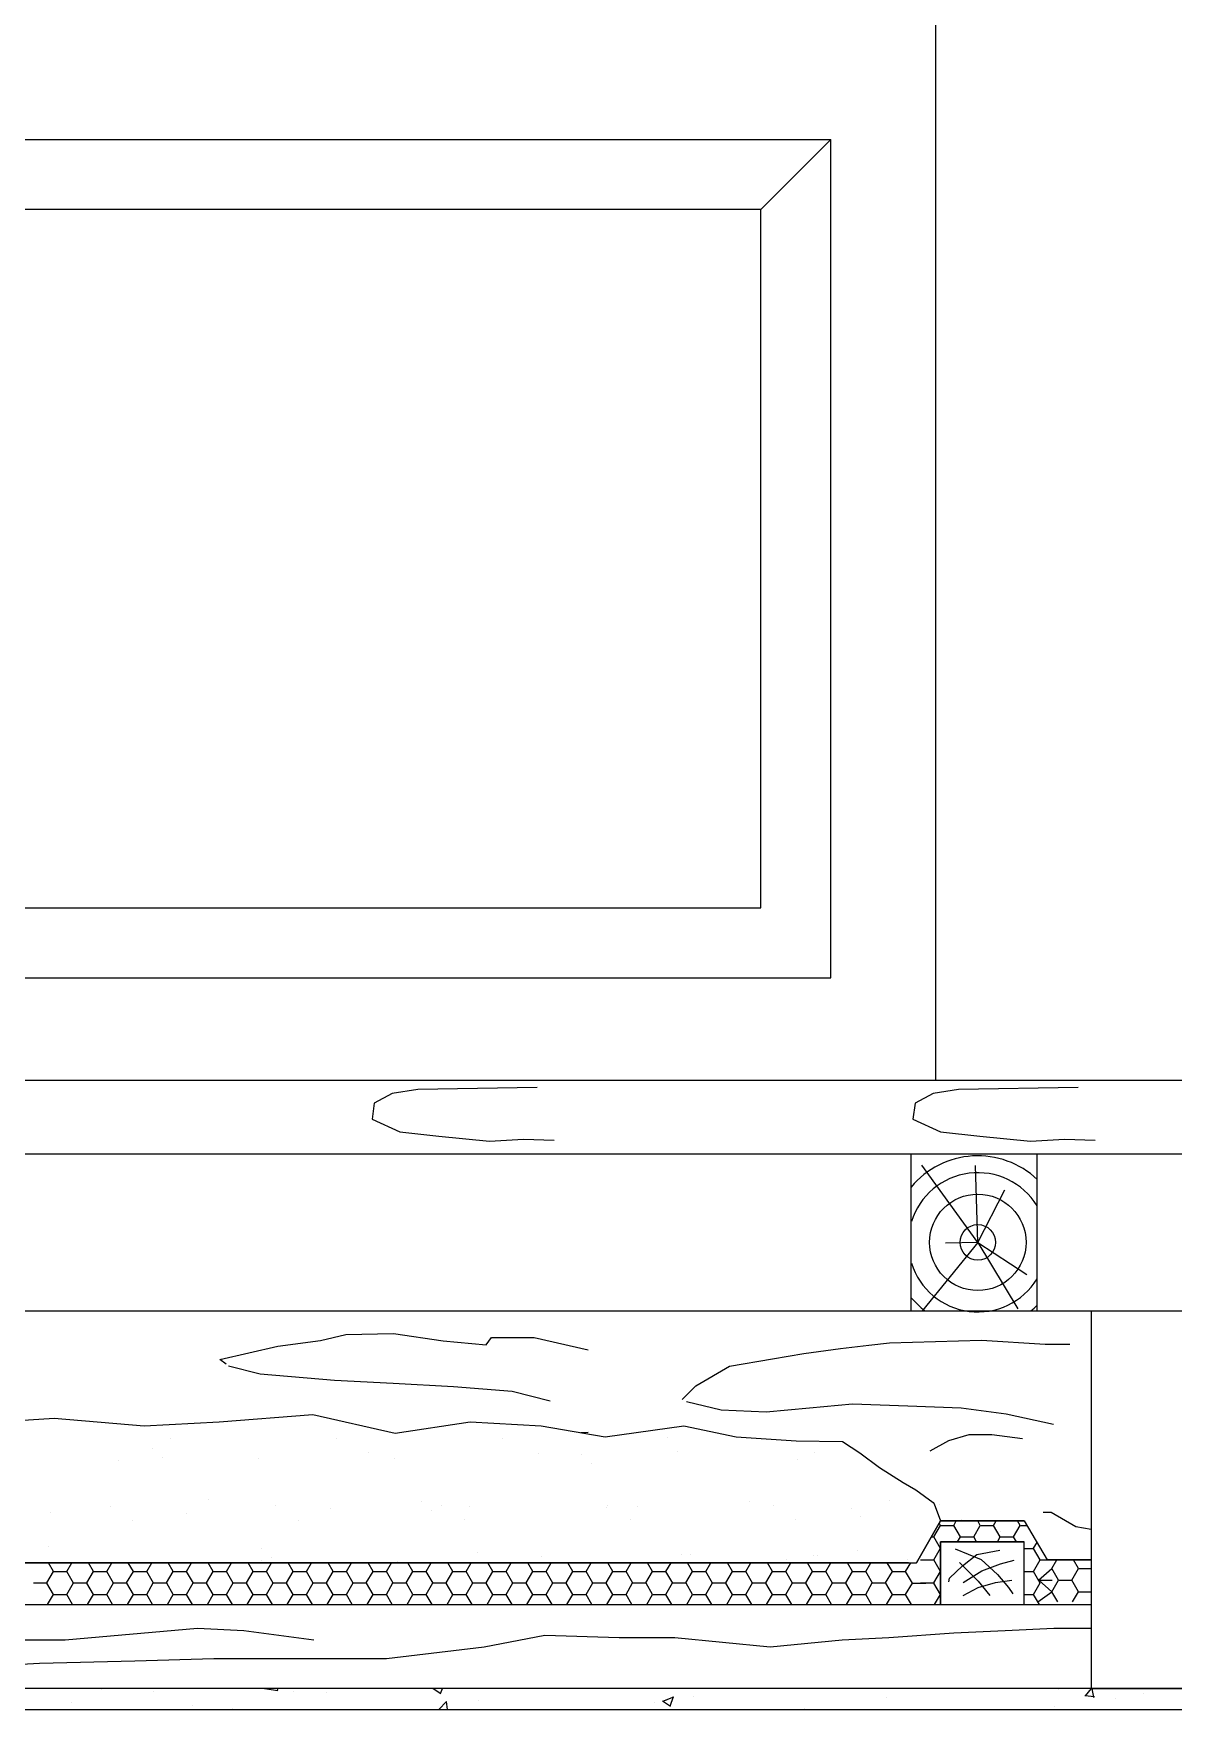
# Model space of a CAD drawing. Header units: millimetres. Extents: x 84778 to 227326, y -44398 to 146312.
# Drawn here: x 195940 to 197027, y -2601 to -1003 of the extents above; entities that cross this region are included whole.
import ezdxf

# ---------------------------------------------------------------- set-up
doc = ezdxf.new("R2010")
doc.units = ezdxf.units.MM
doc.header["$LTSCALE"] = 10
doc.layers.add('Тонкая', color=7, linetype='Continuous', lineweight=25)

msp = doc.modelspace()

# ---------------------------------------------------------------- linework, layer by layer
for p, q in [((196800.1, 2000.6), (196800.1, -2001.4)), ((195301.6, -1104.3), (196700.2, -1104.3)), ((196633.6, -1170.9), (196700.2, -1104.3)), ((196700.2, -1903.5), (196700.2, -1104.3)), ((196633.6, -1170.9), (195368.2, -1170.9)), ((196633.6, -1836.9), (196633.6, -1170.9)), ((195368.2, -1836.9), (196633.6, -1836.9)), ((195301.6, -1903.5), (196700.2, -1903.5))]:
    msp.add_line(p, q)
at = {"layer": 'Тонкая', "ltscale": 50}
for p, q in [((190671.6, -2001.4), (197791.6, -2001.4)), ((197071.6, -2221.4), (192031, -2221.4)), ((197071.6, -2581.4), (192031, -2581.4)), ((189451.6, -2601.4), (197071.6, -2601.4))]:
    msp.add_line(p, q, dxfattribs=at)
at = {"layer": 'Тонкая', "linetype": 'Continuous', "ltscale": 1000}
for p, q in [((196306.3, -2010.1), (196282, -2014.1)), ((196420.3, -2008.1), (196306.3, -2010.1)), ((196822.1, -2010.1), (196797.9, -2014.1)), ((196936.2, -2008.1), (196822.1, -2010.1)), ((196264.9, -2023.2), (196262.9, -2038.3)), ((196282, -2014.1), (196264.9, -2023.2)), ((196780.7, -2023.2), (196778.7, -2038.3)), ((196797.9, -2014.1), (196780.7, -2023.2)), ((196262.9, -2038.3), (196289.1, -2050.4)), ((196778.7, -2038.3), (196805, -2050.4)), ((196289.1, -2050.4), (196326.5, -2054.5)), ((196326.5, -2054.5), (196374.9, -2059.5)), ((196374.9, -2059.5), (196407.2, -2057.5)), ((196407.2, -2057.5), (196436.5, -2058.5)), ((196805, -2050.4), (196842.3, -2054.5)), ((196842.3, -2054.5), (196890.8, -2059.5)), ((196890.8, -2059.5), (196923.1, -2057.5)), ((196923.1, -2057.5), (196952.3, -2058.5)), ((190671.6, -2071.4), (197071.6, -2071.4)), ((196777.1, -2221), (196777.1, -2071.4)), ((196897.1, -2221), (196897.1, -2071.4)), ((196840.5, -2155.9), (196787.1, -2082.4)), ((196840.5, -2155.9), (196838.4, -2082.6)), ((196840.5, -2155.9), (196866.2, -2105.9)), ((196840.5, -2155.9), (196787.7, -2221)), ((196840.5, -2155.9), (196809.7, -2156.6)), ((196840.5, -2155.9), (196887.4, -2186.7)), ((196840.5, -2155.9), (196878.7, -2219.4)), ((197035.4, -2221.4), (196948.6, -2221.4)), ((196948.6, -2221.4), (196948.6, -2581.4)), ((196172.8, -2254.9), (196213.6, -2249.4)), ((196213.6, -2249.4), (196237.9, -2243.9)), ((196237.9, -2243.9), (196283.2, -2242.8)), ((196283.2, -2242.8), (196330.7, -2249.9)), ((196330.7, -2249.9), (196371.6, -2253.8)), ((196371.6, -2253.8), (196376.7, -2246.5)), ((196376.7, -2246.5), (196417.5, -2246.5)), ((196417.5, -2246.5), (196468.9, -2258.5)), ((196736.5, -2254), (196756.4, -2251.7)), ((196756.4, -2251.7), (196844.1, -2249.2)), ((196844.1, -2249.2), (196904.7, -2253.1)), ((196904.7, -2253.1), (196904.7, -2253.1)), ((196904.7, -2253.1), (196928.2, -2253.1)), ((196928.2, -2253.1), (196928.2, -2253.1)), ((196117.6, -2267.6), (196172.8, -2254.9)), ((196123.6, -2272), (196117.6, -2267.6)), ((196603.6, -2273.9), (196644.6, -2266.9)), ((196644.6, -2266.9), (196674.6, -2261.9)), ((196674.6, -2261.9), (196709.5, -2257)), ((196709.5, -2257), (196736.5, -2254)), ((196125.9, -2273.6), (196156.1, -2281.2)), ((196156.1, -2281.2), (196227.1, -2287.2)), ((196571.6, -2292.9), (196603.6, -2273.9)), ((196227.1, -2287.2), (196283, -2290.2)), ((196283, -2290.2), (196340.4, -2293.3)), ((196340.4, -2293.3), (196396.3, -2297.8)), ((196396.3, -2297.8), (196432.6, -2306.9)), ((196558.6, -2305.9), (196571.6, -2292.9)), ((196562.6, -2307.8), (196595.8, -2315.7)), ((196595.8, -2315.7), (196638.8, -2317.6)), ((196638.8, -2317.6), (196679.9, -2313.7)), ((196679.9, -2313.7), (196721, -2309.8)), ((196721, -2309.8), (196773.7, -2311.7)), ((196773.7, -2311.7), (196824.6, -2313.7)), ((196824.6, -2313.7), (196867.6, -2319.6)), ((195845.2, -2330.8), (195959.6, -2323.7)), ((195959.6, -2323.7), (196045.4, -2330.8)), ((196045.4, -2330.8), (196116.8, -2327.2)), ((196116.8, -2327.2), (196206.2, -2320.1)), ((196206.2, -2320.1), (196284.8, -2338)), ((196284.8, -2338), (196356.3, -2327.2)), ((196356.3, -2327.2), (196424.2, -2330.8)), ((196424.2, -2330.8), (196485, -2341.5)), ((196485, -2341.5), (196560, -2330.8)), ((196560, -2330.8), (196610.1, -2341.5)), ((196867.6, -2319.6), (196912.6, -2329.3)), ((196070.4, -2343.1), (196070.4, -2343.1)), ((196228.6, -2342.8), (196228.6, -2342.8)), ((196386.8, -2342.5), (196386.8, -2342.5)), ((196461.8, -2337.4), (196468.9, -2337)), ((196545, -2342.3), (196545, -2342.3)), ((196610.1, -2341.5), (196667.3, -2345.1)), ((196667.3, -2345.1), (196711.4, -2345.8)), ((196711.4, -2345.8), (196728, -2356.5)), ((196795.2, -2354.7), (196812.8, -2345)), ((196812.8, -2345), (196832.4, -2339.1)), ((196832.4, -2339.1), (196853.9, -2339.1)), ((196853.9, -2339.1), (196883.2, -2343)), ((196021.4, -2363.6), (196021.4, -2363.6)), ((196053.2, -2352.2), (196053.2, -2352.2)), ((196062.5, -2360.8), (196062.5, -2360.8)), ((196154.4, -2361.9), (196154.4, -2361.9)), ((196259.5, -2356.7), (196259.5, -2356.7)), ((196284.3, -2362.5), (196284.3, -2362.5)), ((196421.5, -2357.5), (196421.5, -2357.5)), ((196462.7, -2358.4), (196462.7, -2358.4)), ((196554.5, -2355.8), (196554.5, -2355.8)), ((196669, -2362.9), (196669, -2362.9)), ((196684.4, -2356.5), (196684.4, -2356.5)), ((196728, -2356.5), (196746.9, -2370.7)), ((196472.1, -2367), (196472.1, -2367)), ((196746.9, -2370.7), (196769.4, -2384.8)), ((196769.4, -2384.8), (196781.3, -2391.9)), ((196781.3, -2391.9), (196797.8, -2404.1)), ((196012.9, -2407.6), (196012.9, -2407.6)), ((196106.7, -2401.3), (196106.7, -2401.3)), ((196171.1, -2407.3), (196171.1, -2407.3)), ((196223, -2409.5), (196223, -2409.5)), ((196310, -2403), (196310, -2403)), ((196319.4, -2411.6), (196319.4, -2411.6)), ((196329.3, -2407), (196329.3, -2407)), ((196356, -2407.8), (196356, -2407.8)), ((196486, -2408.4), (196486, -2408.4)), ((196487.5, -2406.7), (196487.5, -2406.7)), ((196516.3, -2407.5), (196516.3, -2407.5)), ((196623.2, -2403.5), (196623.2, -2403.5)), ((196645.7, -2406.4), (196645.7, -2406.4)), ((196719.6, -2409.3), (196719.6, -2409.3)), ((196756.2, -2401.8), (196756.2, -2401.8)), ((196797.8, -2404.1), (196799, -2405.4)), ((196799, -2405.4), (196804.8, -2421.4)), ((196803.9, -2406.1), (196803.9, -2406.1)), ((196902.8, -2413.3), (196910.6, -2413.3)), ((196910.6, -2413.3), (196934.1, -2427)), ((195955.9, -2413.8), (195955.9, -2413.8)), ((196034.3, -2421.2), (196034.3, -2421.2)), ((196085.8, -2414.4), (196085.8, -2414.4)), ((196192.5, -2420.9), (196192.5, -2420.9)), ((196350.7, -2420.6), (196350.7, -2420.6)), ((196508.9, -2420.3), (196508.9, -2420.3)), ((196667.1, -2420), (196667.1, -2420)), ((196728.9, -2417.8), (196728.9, -2417.8)), ((196804.8, -2421.4), (196782.1, -2461.4)), ((196782.1, -2461.4), (196804.8, -2421.4)), ((196782.1, -2461.4), (196804.8, -2421.4)), ((196798.5, -2436.8), (196804.8, -2425.8)), ((196804.8, -2425.8), (196803.6, -2423.6)), ((196884.8, -2421.4), (196804.8, -2421.4)), ((196804.8, -2421.4), (196884.8, -2421.4)), ((196804.8, -2421.4), (196884.8, -2421.4)), ((196804.8, -2421.4), (196884.8, -2421.4)), ((196804.9, -2425.8), (196817.6, -2425.8)), ((196817.5, -2425.8), (196820, -2421.4)), ((196823.9, -2436.8), (196817.5, -2425.8)), ((196825.3, -2419.8), (196825.3, -2419.8)), ((196836.6, -2436.8), (196842.9, -2425.8)), ((196842.9, -2425.8), (196840.4, -2421.4)), ((196843, -2425.8), (196855.7, -2425.8)), ((196855.6, -2425.8), (196858.1, -2421.4)), ((196862, -2436.8), (196855.6, -2425.8)), ((196874.7, -2436.8), (196881, -2425.8)), ((196881, -2425.8), (196878.5, -2421.4)), ((196881.1, -2425.8), (196887.4, -2425.8)), ((196884.8, -2421.4), (196906.7, -2458.8)), ((196934.1, -2427), (196948.6, -2429.4)), ((196794.3, -2440.4), (196794.3, -2440.4)), ((196796.1, -2436.8), (196798.5, -2436.8)), ((196804.8, -2447.8), (196798.5, -2436.8)), ((196884.8, -2441.4), (196804.8, -2441.4)), ((196804.8, -2441.4), (196804.8, -2501.4)), ((196804.8, -2441.4), (196884.8, -2441.4)), ((196804.8, -2501.4), (196804.8, -2441.4)), ((196820.8, -2437), (196820.8, -2437)), ((196821.2, -2441.4), (196823.9, -2436.8)), ((196823.9, -2436.8), (196836.6, -2436.8)), ((196839.3, -2441.4), (196836.6, -2436.8)), ((196859.3, -2441.4), (196862, -2436.8)), ((196862, -2436.8), (196874.7, -2436.8)), ((196862.1, -2431.5), (196862.1, -2431.5)), ((196877.4, -2441.4), (196874.7, -2436.8)), ((196884.8, -2501.4), (196884.8, -2441.4)), ((196884.8, -2501.4), (196884.8, -2441.4)), ((196893.7, -2447.7), (196897, -2442.1)), ((195954, -2445.9), (195954, -2445.9)), ((196157.3, -2447.6), (196157.3, -2447.6)), ((196157.6, -2459.7), (196157.6, -2459.7)), ((196166.7, -2456.2), (196166.7, -2456.2)), ((196287.5, -2460.4), (196287.5, -2460.4)), ((196363.6, -2452.1), (196363.6, -2452.1)), ((196424.7, -2455.4), (196424.7, -2455.4)), ((196557.7, -2453.7), (196557.7, -2453.7)), ((196566.9, -2453.9), (196566.9, -2453.9)), ((196657.6, -2458.4), (196657.6, -2458.4)), ((196684, -2455), (196684, -2455)), ((196687.6, -2454.3), (196687.6, -2454.3)), ((196725.3, -2449.5), (196725.3, -2449.5)), ((196773.1, -2458.3), (196773.1, -2458.3)), ((196785.8, -2458.8), (196798.5, -2458.8)), ((196798.5, -2458.7), (196804.8, -2447.7)), ((196804.8, -2469.8), (196798.5, -2458.8)), ((196819, -2448.1), (196843.7, -2458.4)), ((196823.1, -2461.1), (196840.9, -2478.9)), ((196825.8, -2464.5), (196839.5, -2453.6)), ((196839.5, -2453.6), (196861.5, -2449.5)), ((196843.7, -2458.4), (196859.4, -2472.7)), ((196862.2, -2462.5), (196875.2, -2459.1)), ((196884.8, -2447.8), (196893.8, -2447.8)), ((196900.1, -2458.8), (196893.7, -2447.8)), ((196893.7, -2469.7), (196900.1, -2458.7)), ((196900.1, -2458.8), (196906.7, -2458.8)), ((196906.7, -2458.8), (196948.6, -2458.8)), ((196948.6, -2458.8), (196906.7, -2458.8)), ((196906.7, -2458.8), (196948.6, -2458.8)), ((196911.1, -2467.1), (196915.9, -2458.8)), ((196936.5, -2467.1), (196931.7, -2458.8)), ((195700.5, -2461.4), (196782.1, -2461.4)), ((196774.4, -2461.4), (195700.5, -2461.4)), ((195700.5, -2461.4), (196774.4, -2461.4)), ((195952.5, -2480.7), (195958.9, -2469.7)), ((195958.9, -2469.8), (195954.1, -2461.4)), ((195958.9, -2469.8), (195971.6, -2469.8)), ((195971.6, -2469.7), (195976.4, -2461.4)), ((195978, -2480.8), (195971.6, -2469.8)), ((195990.6, -2480.7), (195997, -2469.7)), ((195997, -2469.8), (195992.2, -2461.4)), ((195997, -2469.8), (196009.7, -2469.8)), ((196009.7, -2469.7), (196014.5, -2461.4)), ((196016.1, -2480.8), (196009.7, -2469.8)), ((196028.7, -2480.7), (196035.1, -2469.7)), ((196035.1, -2469.8), (196030.3, -2461.4)), ((196035.1, -2469.8), (196047.8, -2469.8)), ((196047.8, -2469.7), (196052.6, -2461.4)), ((196054.2, -2480.8), (196047.8, -2469.8)), ((196066.8, -2480.7), (196073.2, -2469.7)), ((196073.2, -2469.8), (196068.4, -2461.4)), ((196073.2, -2469.8), (196085.9, -2469.8)), ((196085.9, -2469.7), (196090.7, -2461.4)), ((196092.3, -2480.8), (196085.9, -2469.8)), ((196104.9, -2480.7), (196111.3, -2469.7)), ((196111.3, -2469.8), (196106.5, -2461.4)), ((196111.3, -2469.8), (196124, -2469.8)), ((196124, -2469.7), (196128.8, -2461.4)), ((196130.4, -2480.8), (196124, -2469.8)), ((196143, -2480.7), (196149.4, -2469.7)), ((196149.4, -2469.8), (196144.6, -2461.4)), ((196149.4, -2469.8), (196162.1, -2469.8)), ((196162.1, -2469.7), (196166.9, -2461.4)), ((196168.5, -2480.8), (196162.1, -2469.8)), ((196181.1, -2480.7), (196187.5, -2469.7)), ((196187.5, -2469.8), (196182.7, -2461.4)), ((196187.5, -2469.8), (196200.2, -2469.8)), ((196200.2, -2469.7), (196205, -2461.4)), ((196206.6, -2480.8), (196200.2, -2469.8)), ((196219.2, -2480.7), (196225.6, -2469.7)), ((196225.6, -2469.8), (196220.8, -2461.4)), ((196225.6, -2469.8), (196238.3, -2469.8)), ((196238.3, -2469.7), (196243.1, -2461.4)), ((196244.7, -2480.8), (196238.3, -2469.8)), ((196257.3, -2480.7), (196263.7, -2469.7)), ((196263.7, -2469.8), (196258.9, -2461.4)), ((196263.7, -2469.8), (196276.4, -2469.8)), ((196276.4, -2469.7), (196281.2, -2461.4)), ((196282.8, -2480.8), (196276.4, -2469.8)), ((196295.4, -2480.7), (196301.8, -2469.7)), ((196301.8, -2469.8), (196297, -2461.4)), ((196301.8, -2469.8), (196314.5, -2469.8)), ((196314.5, -2469.7), (196319.3, -2461.4)), ((196320.9, -2480.8), (196314.5, -2469.8)), ((196333.5, -2480.7), (196339.9, -2469.7)), ((196339.9, -2469.8), (196335.1, -2461.4)), ((196339.9, -2469.8), (196352.6, -2469.8)), ((196352.6, -2469.7), (196357.4, -2461.4)), ((196359, -2480.8), (196352.6, -2469.8)), ((196371.6, -2480.7), (196378, -2469.7)), ((196378, -2469.8), (196373.2, -2461.4)), ((196378, -2469.8), (196390.7, -2469.8)), ((196390.7, -2469.7), (196395.5, -2461.4)), ((196397.1, -2480.8), (196390.7, -2469.8)), ((196409.7, -2480.7), (196416.1, -2469.7)), ((196416.1, -2469.8), (196411.3, -2461.4)), ((196416.1, -2469.8), (196428.8, -2469.8)), ((196428.8, -2469.7), (196433.6, -2461.4)), ((196435.2, -2480.8), (196428.8, -2469.8)), ((196447.8, -2480.7), (196454.2, -2469.7)), ((196454.2, -2469.8), (196449.4, -2461.4)), ((196454.2, -2469.8), (196466.9, -2469.8)), ((196466.9, -2469.7), (196471.7, -2461.4)), ((196473.3, -2480.8), (196466.9, -2469.8)), ((196485.9, -2480.7), (196492.3, -2469.7)), ((196492.3, -2469.8), (196487.5, -2461.4)), ((196492.3, -2469.8), (196505, -2469.8)), ((196505, -2469.7), (196509.8, -2461.4)), ((196511.4, -2480.8), (196505, -2469.8)), ((196524, -2480.7), (196530.4, -2469.7)), ((196530.4, -2469.8), (196525.6, -2461.4)), ((196530.4, -2469.8), (196543.1, -2469.8)), ((196543.1, -2469.7), (196547.9, -2461.4)), ((196549.5, -2480.8), (196543.1, -2469.8)), ((196562.1, -2480.7), (196568.5, -2469.7)), ((196568.5, -2469.8), (196563.7, -2461.4)), ((196568.5, -2469.8), (196581.2, -2469.8)), ((196581.2, -2469.7), (196586, -2461.4)), ((196587.6, -2480.8), (196581.2, -2469.8)), ((196600.2, -2480.7), (196606.6, -2469.7)), ((196606.6, -2469.8), (196601.8, -2461.4)), ((196606.6, -2469.8), (196619.3, -2469.8)), ((196619.3, -2469.7), (196624.1, -2461.4)), ((196625.7, -2480.8), (196619.3, -2469.8)), ((196638.3, -2480.7), (196644.7, -2469.7)), ((196644.7, -2469.8), (196639.9, -2461.4)), ((196644.7, -2469.8), (196657.4, -2469.8)), ((196657.4, -2469.7), (196662.2, -2461.4)), ((196663.8, -2480.8), (196657.4, -2469.8)), ((196676.4, -2480.7), (196682.8, -2469.7)), ((196682.8, -2469.8), (196678, -2461.4)), ((196682.8, -2469.8), (196695.5, -2469.8)), ((196695.5, -2469.7), (196700.3, -2461.4)), ((196701.9, -2480.8), (196695.5, -2469.8)), ((196714.5, -2480.7), (196720.9, -2469.7)), ((196720.9, -2469.8), (196716.1, -2461.4)), ((196720.9, -2469.8), (196733.6, -2469.8)), ((196733.6, -2469.7), (196738.4, -2461.4)), ((196740, -2480.8), (196733.6, -2469.8)), ((196752.6, -2480.7), (196759, -2469.7)), ((196759, -2469.8), (196754.2, -2461.4)), ((196759, -2469.8), (196771.7, -2469.8)), ((196759, -2469.8), (196771.7, -2469.8)), ((196771.7, -2469.8), (196776.5, -2461.4)), ((196778.1, -2480.8), (196771.7, -2469.8)), ((196798.5, -2480.7), (196804.8, -2469.7)), ((196812.8, -2479.6), (196813.5, -2476.2)), ((196813.5, -2476.2), (196825.8, -2464.5)), ((196826.5, -2480.3), (196844.3, -2469.3)), ((196844.3, -2469.3), (196862.2, -2462.5)), ((196859.4, -2472.7), (196869.7, -2485.1)), ((196884.8, -2469.8), (196893.8, -2469.8)), ((196900.1, -2480.8), (196893.7, -2469.8)), ((196898.5, -2478.1), (196911.1, -2467.1)), ((196917.4, -2478.1), (196911.1, -2467.1)), ((196930.1, -2478.1), (196936.5, -2467.1)), ((196936.5, -2467.1), (196949.2, -2467.1)), ((195939.9, -2480.7), (195952.6, -2480.7)), ((195958.9, -2491.8), (195952.6, -2480.8)), ((195953.3, -2501.4), (195958.9, -2491.7)), ((195958.9, -2491.7), (195971.6, -2491.7)), ((195971.6, -2491.7), (195977.9, -2480.7)), ((195977.2, -2501.4), (195971.6, -2491.8)), ((195978, -2480.7), (195990.7, -2480.7)), ((195997, -2491.8), (195990.7, -2480.8)), ((195991.4, -2501.4), (195997, -2491.7)), ((195997, -2491.7), (196009.7, -2491.7)), ((196009.7, -2491.7), (196016, -2480.7)), ((196015.3, -2501.4), (196009.7, -2491.8)), ((196016.1, -2480.7), (196028.8, -2480.7)), ((196035.1, -2491.8), (196028.8, -2480.8)), ((196029.5, -2501.4), (196035.1, -2491.7)), ((196035.1, -2491.7), (196047.8, -2491.7)), ((196047.8, -2491.7), (196054.1, -2480.7)), ((196053.4, -2501.4), (196047.8, -2491.8)), ((196054.2, -2480.7), (196066.9, -2480.7)), ((196073.2, -2491.8), (196066.9, -2480.8)), ((196067.6, -2501.4), (196073.2, -2491.7)), ((196073.2, -2491.7), (196085.9, -2491.7)), ((196085.9, -2491.7), (196092.2, -2480.7)), ((196091.5, -2501.4), (196085.9, -2491.8)), ((196092.3, -2480.7), (196105, -2480.7)), ((196111.3, -2491.8), (196105, -2480.8)), ((196105.7, -2501.4), (196111.3, -2491.7)), ((196111.3, -2491.7), (196124, -2491.7)), ((196124, -2491.7), (196130.3, -2480.7)), ((196129.6, -2501.4), (196124, -2491.8)), ((196130.4, -2480.7), (196143.1, -2480.7)), ((196149.4, -2491.8), (196143.1, -2480.8)), ((196143.8, -2501.4), (196149.4, -2491.7)), ((196149.4, -2491.7), (196162.1, -2491.7)), ((196162.1, -2491.7), (196168.4, -2480.7)), ((196167.7, -2501.4), (196162.1, -2491.8)), ((196168.5, -2480.7), (196181.2, -2480.7)), ((196187.5, -2491.8), (196181.2, -2480.8)), ((196181.9, -2501.4), (196187.5, -2491.7)), ((196187.5, -2491.7), (196200.2, -2491.7)), ((196200.2, -2491.7), (196206.5, -2480.7)), ((196205.8, -2501.4), (196200.2, -2491.8)), ((196206.6, -2480.7), (196219.3, -2480.7)), ((196225.6, -2491.8), (196219.3, -2480.8)), ((196220, -2501.4), (196225.6, -2491.7)), ((196225.6, -2491.7), (196238.3, -2491.7)), ((196238.3, -2491.7), (196244.6, -2480.7)), ((196243.9, -2501.4), (196238.3, -2491.8)), ((196244.7, -2480.7), (196257.4, -2480.7)), ((196263.7, -2491.8), (196257.4, -2480.8)), ((196258.1, -2501.4), (196263.7, -2491.7)), ((196263.7, -2491.7), (196276.4, -2491.7)), ((196276.4, -2491.7), (196282.7, -2480.7)), ((196282, -2501.4), (196276.4, -2491.8)), ((196282.8, -2480.7), (196295.5, -2480.7)), ((196301.8, -2491.8), (196295.5, -2480.8)), ((196296.2, -2501.4), (196301.8, -2491.7)), ((196301.8, -2491.7), (196314.5, -2491.7)), ((196314.5, -2491.7), (196320.8, -2480.7)), ((196320.1, -2501.4), (196314.5, -2491.8)), ((196320.9, -2480.7), (196333.6, -2480.7)), ((196339.9, -2491.8), (196333.6, -2480.8)), ((196334.3, -2501.4), (196339.9, -2491.7)), ((196339.9, -2491.7), (196352.6, -2491.7)), ((196352.6, -2491.7), (196358.9, -2480.7)), ((196358.2, -2501.4), (196352.6, -2491.8)), ((196359, -2480.7), (196371.7, -2480.7)), ((196378, -2491.8), (196371.7, -2480.8)), ((196372.4, -2501.4), (196378, -2491.7)), ((196378, -2491.7), (196390.7, -2491.7)), ((196390.7, -2491.7), (196397, -2480.7)), ((196396.3, -2501.4), (196390.7, -2491.8)), ((196397.1, -2480.7), (196409.8, -2480.7)), ((196416.1, -2491.8), (196409.8, -2480.8)), ((196410.5, -2501.4), (196416.1, -2491.7)), ((196416.1, -2491.7), (196428.8, -2491.7)), ((196428.8, -2491.7), (196435.1, -2480.7)), ((196434.4, -2501.4), (196428.8, -2491.8)), ((196435.2, -2480.7), (196447.9, -2480.7)), ((196454.2, -2491.8), (196447.9, -2480.8)), ((196448.6, -2501.4), (196454.2, -2491.7)), ((196454.2, -2491.7), (196466.9, -2491.7)), ((196466.9, -2491.7), (196473.2, -2480.7)), ((196472.5, -2501.4), (196466.9, -2491.8)), ((196473.3, -2480.7), (196486, -2480.7)), ((196492.3, -2491.8), (196486, -2480.8)), ((196486.7, -2501.4), (196492.3, -2491.7)), ((196492.3, -2491.7), (196505, -2491.7)), ((196505, -2491.7), (196511.3, -2480.7)), ((196510.6, -2501.4), (196505, -2491.8)), ((196511.4, -2480.7), (196524.1, -2480.7)), ((196530.4, -2491.8), (196524.1, -2480.8)), ((196524.8, -2501.4), (196530.4, -2491.7)), ((196530.4, -2491.7), (196543.1, -2491.7)), ((196543.1, -2491.7), (196549.4, -2480.7)), ((196548.7, -2501.4), (196543.1, -2491.8)), ((196549.5, -2480.7), (196562.2, -2480.7)), ((196568.5, -2491.8), (196562.2, -2480.8)), ((196562.9, -2501.4), (196568.5, -2491.7)), ((196568.5, -2491.7), (196581.2, -2491.7)), ((196581.2, -2491.7), (196587.5, -2480.7)), ((196586.8, -2501.4), (196581.2, -2491.8)), ((196587.6, -2480.7), (196600.3, -2480.7)), ((196606.6, -2491.8), (196600.3, -2480.8)), ((196601, -2501.4), (196606.6, -2491.7)), ((196606.6, -2491.7), (196619.3, -2491.7)), ((196619.3, -2491.7), (196625.6, -2480.7)), ((196624.9, -2501.4), (196619.3, -2491.8)), ((196625.7, -2480.7), (196638.4, -2480.7)), ((196644.7, -2491.8), (196638.4, -2480.8)), ((196639.1, -2501.4), (196644.7, -2491.7)), ((196644.7, -2491.7), (196657.4, -2491.7)), ((196657.4, -2491.7), (196663.7, -2480.7)), ((196663, -2501.4), (196657.4, -2491.8)), ((196663.8, -2480.7), (196676.5, -2480.7)), ((196682.8, -2491.8), (196676.5, -2480.8)), ((196677.2, -2501.4), (196682.8, -2491.7)), ((196682.8, -2491.7), (196695.5, -2491.7)), ((196695.5, -2491.7), (196701.8, -2480.7)), ((196701.1, -2501.4), (196695.5, -2491.8)), ((196701.9, -2480.7), (196714.6, -2480.7)), ((196720.9, -2491.8), (196714.6, -2480.8)), ((196715.3, -2501.4), (196720.9, -2491.7)), ((196720.9, -2491.7), (196733.6, -2491.7)), ((196733.6, -2491.7), (196739.9, -2480.7)), ((196739.2, -2501.4), (196733.6, -2491.8)), ((196740, -2480.7), (196752.7, -2480.7)), ((196759, -2491.8), (196752.7, -2480.8)), ((196753.4, -2501.4), (196759, -2491.7)), ((196759, -2491.7), (196771.7, -2491.7)), ((196759, -2491.8), (196771.7, -2491.8)), ((196771.7, -2491.8), (196778.1, -2480.8)), ((196777.3, -2501.4), (196771.7, -2491.8)), ((196778.1, -2480.8), (196790.8, -2480.8)), ((196778.1, -2480.8), (196782.1, -2480.8)), ((196785.8, -2480.7), (196798.5, -2480.7)), ((196804.8, -2491.8), (196798.5, -2480.8)), ((196799.3, -2501.4), (196804.8, -2491.7)), ((196826.5, -2492.6), (196840.9, -2485.1)), ((196840.9, -2478.9), (196851.9, -2492.6)), ((196840.9, -2485.1), (196857.4, -2480.3)), ((196857.4, -2480.3), (196873.1, -2478.2)), ((196869.7, -2485.1), (196873.8, -2491.2)), ((196884.8, -2491.7), (196893.8, -2491.7)), ((196893.7, -2491.7), (196900.1, -2480.7)), ((196899.3, -2501.4), (196893.7, -2491.8)), ((196897.8, -2498.8), (196911.1, -2489.1)), ((196898.6, -2478.1), (196911.3, -2478.1)), ((196898.6, -2478.1), (196911.1, -2489.1)), ((196911.1, -2489.1), (196917.4, -2478.1)), ((196916.7, -2498.8), (196911.1, -2489.1)), ((196917.5, -2478.1), (196930.2, -2478.1)), ((196936.5, -2489.1), (196930.1, -2478.1)), ((196930.9, -2498.8), (196936.5, -2489.1)), ((196936.5, -2489.1), (196949.2, -2489.1)), ((190861.6, -2501.4), (196948.6, -2501.4)), ((195969.9, -2535), (196096.3, -2523.9)), ((196096.3, -2523.9), (196140.6, -2526.1)), ((196866.6, -2526.1), (196913.1, -2523.9)), ((196913.1, -2523.9), (196948.6, -2523.9)), ((195901.1, -2535), (195969.9, -2535)), ((196140.6, -2526.1), (196173.9, -2530.5)), ((196173.9, -2530.5), (196207.2, -2535)), ((196369.8, -2541.6), (196427.4, -2530.5)), ((196427.4, -2530.5), (196498.4, -2532.7)), ((196498.4, -2532.7), (196551.6, -2532.7)), ((196551.6, -2532.7), (196642.6, -2541.6)), ((196642.6, -2541.6), (196711.3, -2535)), ((196711.3, -2535), (196755.7, -2532.7)), ((196755.7, -2532.7), (196817.8, -2528.3)), ((196817.8, -2528.3), (196866.6, -2526.1)), ((195872.3, -2561.6), (195945.5, -2557.1)), ((195945.5, -2557.1), (196036.4, -2554.9)), ((196036.4, -2554.9), (196111.8, -2552.7)), ((196111.8, -2552.7), (196276.6, -2552.7)), ((196276.6, -2552.7), (196369.8, -2541.6)), ((196004.7, -2582.6), (196004.7, -2582.6)), ((196054.5, -2584.2), (196054.5, -2584.2)), ((196160.2, -2581.3), (196172.8, -2583.3)), ((196172.8, -2583), (196172.6, -2581.3)), ((196187.5, -2584.7), (196187.5, -2584.7)), ((196219, -2585.6), (196219, -2585.6)), ((196321.2, -2581.4), (196328.3, -2586.1)), ((196328.2, -2586), (196329.8, -2581.4)), ((196443.1, -2581.8), (196443.1, -2581.8)), ((196547.2, -2598.2), (196550.3, -2589)), ((196627.5, -2581.6), (196627.5, -2581.6)), ((196917.1, -2582.3), (196917.1, -2582.3)), ((196942.6, -2588.2), (196951.7, -2589)), ((196943.2, -2588.3), (196948.9, -2581.4)), ((196948.6, -2581.4), (197035.4, -2581.4)), ((196951.3, -2590), (196949.7, -2581.4)), ((196998.5, -2585.8), (196998.5, -2585.8)), ((195976.2, -2594.9), (195976.2, -2594.9)), ((196091.3, -2597.4), (196091.3, -2597.4)), ((196130.1, -2600.8), (196130.1, -2600.8)), ((196326.5, -2601.4), (196333.8, -2593.9)), ((196334.7, -2601.4), (196333.8, -2593.8)), ((196364, -2593.3), (196364, -2593.3)), ((196531.7, -2594.3), (196531.7, -2594.3)), ((196539.7, -2593.2), (196547.3, -2598.3)), ((196540, -2593.4), (196550.7, -2589.3)), ((196543.9, -2593.1), (196543.9, -2593.1)), ((196569.8, -2589.2), (196569.8, -2589.2)), ((196675.7, -2600.6), (196675.7, -2600.6)), ((196753.9, -2589.9), (196753.9, -2589.9)), ((196769.3, -2601.4), (196769.4, -2601.2)), ((196914, -2598.8), (196914, -2598.8)), ((196971.7, -2591.2), (196971.7, -2591.2))]:
    msp.add_line(p, q, dxfattribs=at)
for radius in [46, 16.9]:
    msp.add_circle((196840.5, -2155.9), radius, dxfattribs=at)
for radius, start, end in [(82.5, 46.6649, 140.2388), (66.4, 31.5873, 162.5904), (66.4, 197.4096, 328.4127), (82.5, 219.7612, 232.1806), (82.5, 307.8194, 313.3351)]:
    msp.add_arc((196840.5, -2155.9), radius, start, end, dxfattribs=at)

doc.saveas('drawing.dxf')
